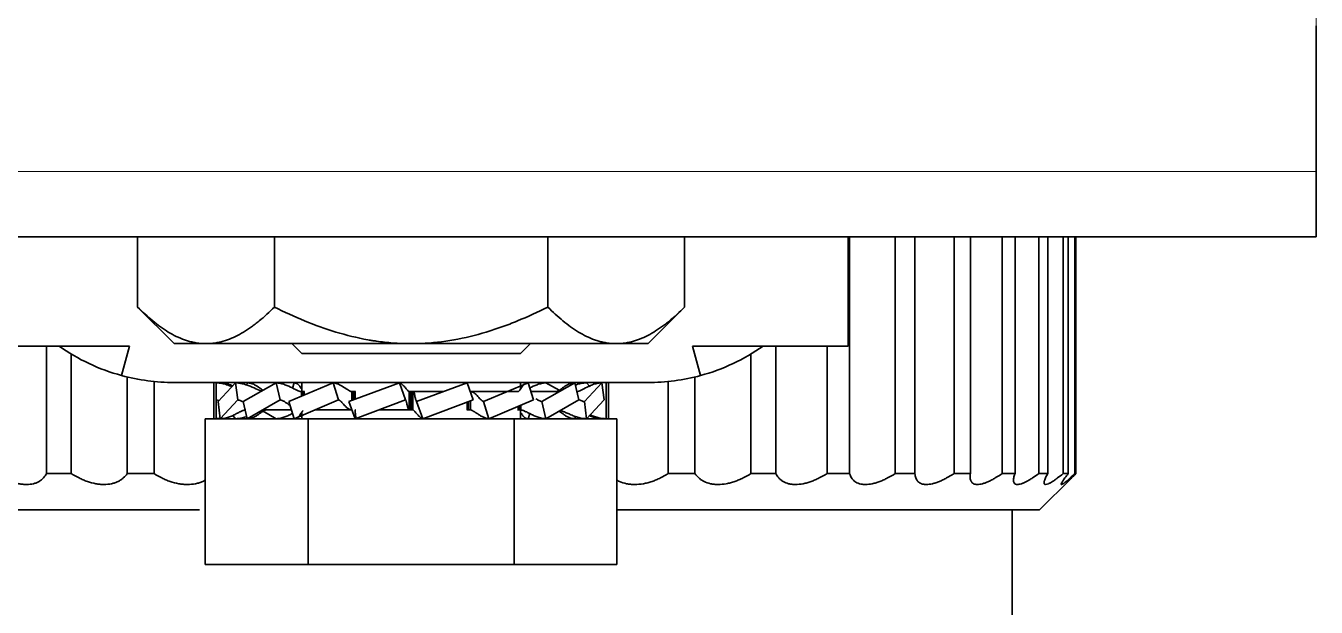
# Model space of a CAD drawing. Header units: inches. Extents: x -1096 to 3103, y -191 to 3207.
# Drawn here: x 718.89 to 754.31, y 1200.37 to 1216.34 of the extents above; entities that cross this region are included whole.
import ezdxf

# ---------------------------------------------------------------- set-up
doc = ezdxf.new("R2010")
doc.units = ezdxf.units.IN

msp = doc.modelspace()

# ---------------------------------------------------------------- linework, layer by layer
at = {"lineweight": 13}
for p, q in [((754.309, 1216.341), (754.309, 1879.841)), ((754.309, 1212.341), (701.809, 1212.341))]:
    msp.add_line(p, q, dxfattribs=at)
at = {"lineweight": 35}
for p, q in [((754.309, 1212.341), (754.309, 1216.341)), ((754.309, 1210.541), (754.309, 1212.341)), ((754.309, 1210.541), (702.809, 1210.541)), ((721.962, 1208.614), (721.962, 1210.541)), ((725.715, 1208.614), (725.715, 1210.541)), ((733.22, 1208.614), (733.22, 1210.541)), ((736.973, 1210.541), (736.973, 1208.614)), ((741.468, 1207.541), (741.468, 1210.541)), ((741.504, 1204.041), (741.504, 1210.541)), ((742.758, 1210.541), (742.758, 1204.041)), ((743.296, 1204.041), (743.296, 1210.541)), ((744.369, 1210.541), (744.369, 1204.041)), ((744.819, 1204.041), (744.819, 1210.541)), ((745.69, 1210.541), (745.69, 1204.041)), ((746.043, 1204.041), (746.043, 1210.541)), ((746.696, 1210.541), (746.696, 1204.041)), ((746.944, 1204.041), (746.944, 1210.541)), ((747.366, 1210.541), (747.366, 1204.041)), ((747.506, 1204.041), (747.506, 1210.541)), ((747.688, 1210.541), (747.688, 1204.041)), ((747.716, 1204.041), (747.716, 1210.541)), ((721.962, 1208.614), (722.962, 1207.614)), ((735.973, 1207.614), (736.973, 1208.614)), ((717.468, 1207.541), (721.74, 1207.541)), ((719.458, 1207.541), (719.458, 1204.041)), ((721.74, 1207.541), (721.52, 1206.734)), ((723.704, 1207.614), (722.962, 1207.614)), ((723.973, 1207.614), (723.704, 1207.614)), ((729.199, 1207.614), (723.973, 1207.614)), ((726.195, 1207.614), (726.468, 1207.341)), ((732.468, 1207.341), (726.468, 1207.341)), ((729.736, 1207.614), (729.199, 1207.614)), ((734.962, 1207.614), (729.736, 1207.614)), ((732.468, 1207.341), (732.741, 1207.614)), ((735.231, 1207.614), (734.962, 1207.614)), ((735.231, 1207.614), (735.973, 1207.614)), ((737.415, 1206.734), (737.195, 1207.541)), ((737.195, 1207.541), (741.468, 1207.541)), ((739.477, 1204.041), (739.477, 1207.541)), ((740.888, 1207.541), (740.888, 1204.041)), ((720.14, 1204.041), (720.14, 1207.323)), ((738.795, 1207.323), (738.795, 1204.041)), ((721.679, 1206.694), (721.679, 1204.041)), ((737.256, 1204.041), (737.256, 1206.694)), ((722.414, 1204.041), (722.414, 1206.569)), ((722.968, 1206.541), (735.968, 1206.541)), ((724.052, 1206.541), (724.052, 1205.541)), ((724.118, 1206.532), (724.118, 1206.062)), ((724.17, 1206.019), (724.652, 1206.532)), ((724.652, 1206.532), (724.711, 1206.062)), ((724.825, 1206.505), (724.825, 1206.541)), ((724.861, 1206.019), (725.767, 1206.532)), ((724.971, 1206.532), (724.957, 1206.47)), ((725.767, 1206.532), (725.877, 1206.062)), ((726.108, 1206.019), (727.329, 1206.532)), ((726.256, 1206.532), (726.212, 1206.391)), ((726.456, 1206.291), (726.498, 1206.291)), ((726.457, 1206.165), (726.457, 1206.291)), ((726.468, 1206.541), (726.468, 1206.291)), ((726.498, 1206.291), (726.529, 1206.291)), ((726.498, 1206.291), (726.498, 1206.183)), ((726.529, 1206.291), (726.544, 1206.291)), ((726.529, 1206.291), (726.529, 1206.196)), ((727.329, 1206.532), (727.477, 1206.062)), ((727.76, 1206.019), (729.148, 1206.532)), ((727.84, 1206.291), (727.887, 1206.291)), ((727.84, 1206.049), (727.84, 1206.291)), ((727.887, 1206.291), (727.929, 1206.291)), ((727.887, 1206.291), (727.887, 1206.066)), ((727.929, 1206.291), (727.939, 1206.291)), ((727.929, 1206.291), (727.929, 1206.081)), ((729.148, 1206.532), (729.317, 1206.062)), ((729.42, 1206.291), (729.468, 1206.291)), ((729.421, 1205.791), (729.421, 1206.291)), ((729.468, 1206.291), (729.515, 1206.291)), ((729.468, 1206.291), (729.468, 1205.791)), ((729.515, 1206.291), (729.518, 1206.291)), ((729.515, 1206.291), (729.515, 1205.79)), ((729.618, 1206.019), (731.007, 1206.532)), ((731.007, 1206.532), (731.175, 1206.062)), ((731.093, 1206.291), (731.095, 1206.291)), ((731.458, 1206.019), (732.679, 1206.532)), ((732.468, 1206.356), (732.468, 1206.541)), ((732.679, 1206.532), (732.827, 1206.062)), ((733.058, 1206.019), (733.964, 1206.532)), ((733.528, 1206.328), (733.168, 1206.532)), ((733.964, 1206.532), (734.074, 1206.062)), ((734.11, 1206.541), (734.11, 1206.505)), ((734.225, 1206.019), (734.707, 1206.532)), ((734.383, 1206.426), (734.283, 1206.532)), ((734.707, 1206.532), (734.765, 1206.062)), ((734.818, 1206.019), (734.818, 1206.532)), ((734.883, 1205.541), (734.883, 1206.541)), ((736.521, 1206.569), (736.521, 1204.041)), ((724.118, 1205.549), (724.118, 1206.062)), ((724.118, 1206.062), (724.192, 1206.048)), ((724.228, 1205.549), (724.17, 1206.019)), ((724.228, 1205.549), (724.711, 1206.062)), ((724.971, 1205.549), (724.861, 1206.019)), ((724.971, 1205.549), (725.877, 1206.062)), ((726.256, 1205.549), (726.108, 1206.019)), ((726.256, 1205.549), (727.477, 1206.062)), ((727.929, 1205.549), (727.76, 1206.019)), ((727.929, 1205.549), (729.317, 1206.062)), ((729.787, 1205.549), (729.618, 1206.019)), ((729.787, 1205.549), (731.175, 1206.062)), ((731.007, 1205.791), (731.007, 1206)), ((731.048, 1206.015), (731.048, 1205.791)), ((731.095, 1206.033), (731.095, 1205.79)), ((731.606, 1205.549), (731.458, 1206.019)), ((731.606, 1205.549), (732.827, 1206.062)), ((733.168, 1205.549), (733.058, 1206.019)), ((733.168, 1205.549), (734.074, 1206.062)), ((734.283, 1205.549), (734.225, 1206.019)), ((734.283, 1205.549), (734.765, 1206.062)), ((734.818, 1205.549), (734.818, 1206.019)), ((724.652, 1205.549), (724.572, 1205.635)), ((724.825, 1205.541), (724.825, 1205.579)), ((725.767, 1205.549), (725.407, 1205.753)), ((726.468, 1205.72), (726.468, 1205.541)), ((727.842, 1205.791), (727.84, 1205.791)), ((729.421, 1205.791), (729.417, 1205.791)), ((729.468, 1205.791), (729.421, 1205.791)), ((729.515, 1205.791), (729.468, 1205.791)), ((731.007, 1205.791), (730.997, 1205.791)), ((731.048, 1205.791), (731.007, 1205.791)), ((731.095, 1205.791), (731.048, 1205.791)), ((732.407, 1205.791), (732.392, 1205.791)), ((732.407, 1205.791), (732.407, 1205.886)), ((732.437, 1205.791), (732.407, 1205.791)), ((732.437, 1205.898), (732.437, 1205.791)), ((732.479, 1205.791), (732.437, 1205.791)), ((732.468, 1205.541), (732.468, 1205.791)), ((732.479, 1205.916), (732.479, 1205.79)), ((732.679, 1205.549), (732.723, 1205.69)), ((733.964, 1205.549), (733.979, 1205.613)), ((734.11, 1205.579), (734.11, 1205.541)), ((723.818, 1205.541), (726.643, 1205.541)), ((723.818, 1205.541), (723.818, 1201.541)), ((726.643, 1205.541), (726.643, 1201.541)), ((726.643, 1205.541), (732.293, 1205.541)), ((732.293, 1205.541), (735.118, 1205.541)), ((732.293, 1205.541), (732.293, 1201.541)), ((735.118, 1205.541), (735.118, 1201.541)), ((719.458, 1204.041), (720.14, 1204.041)), ((721.679, 1204.041), (722.414, 1204.041)), ((736.521, 1204.041), (737.256, 1204.041)), ((738.795, 1204.041), (739.477, 1204.041)), ((740.888, 1204.041), (741.504, 1204.041)), ((742.758, 1204.041), (743.296, 1204.041)), ((744.369, 1204.041), (744.819, 1204.041)), ((745.69, 1204.041), (746.043, 1204.041)), ((746.696, 1204.041), (746.944, 1204.041)), ((746.718, 1203.041), (747.58, 1203.903)), ((747.366, 1204.041), (747.506, 1204.041)), ((747.688, 1204.041), (747.716, 1204.041)), ((723.663, 1203.041), (712.218, 1203.041)), ((746.718, 1203.041), (735.1, 1203.041)), ((745.968, 1199.945), (745.968, 1203.041)), ((726.643, 1201.541), (723.818, 1201.541)), ((732.293, 1201.541), (726.643, 1201.541)), ((735.118, 1201.541), (732.293, 1201.541))]:
    msp.add_line(p, q, dxfattribs=at)
for centre, start, end in [((722.968, 1212.041), 234.9032, 254.7449), ((735.968, 1212.041), 285.2551, 305.0968), ((722.968, 1212.041), 254.7449, 270), ((735.968, 1212.041), 270, 285.2551)]:
    msp.add_arc(centre, 5.5, start, end, dxfattribs=at)
for points, knots in [([(721.962, 1208.614), (722.099, 1208.477), (722.375, 1208.223), (722.66, 1208.017), (722.949, 1207.841), (723.097, 1207.769), (723.266, 1207.708), (723.285, 1207.702), (723.323, 1207.689), (723.342, 1207.684), (723.399, 1207.667), (723.437, 1207.657), (723.551, 1207.632), (723.627, 1207.62), (723.704, 1207.614)], [0, 0, 0, 0, 0.25, 0.5, 0.5, 0.75, 0.75, 0.78125, 0.78125, 0.8125, 0.8125, 0.875, 0.875, 1, 1, 1, 1]), ([(723.973, 1207.614), (724.126, 1207.626), (724.277, 1207.661), (724.575, 1207.767), (724.722, 1207.838), (724.94, 1207.97), (725.012, 1208.018), (725.12, 1208.095), (725.156, 1208.121), (725.227, 1208.176), (725.263, 1208.205), (725.439, 1208.349), (725.578, 1208.477), (725.715, 1208.614)], [0, 0, 0, 0, 0.25, 0.25, 0.5, 0.5, 0.625, 0.625, 0.6875, 0.6875, 0.75, 0.75, 1, 1, 1, 1]), ([(725.715, 1208.614), (725.988, 1208.477), (726.541, 1208.223), (727.11, 1208.017), (727.689, 1207.841), (727.984, 1207.769), (728.322, 1207.708), (728.36, 1207.702), (728.436, 1207.689), (728.474, 1207.684), (728.588, 1207.667), (728.664, 1207.657), (728.892, 1207.632), (729.045, 1207.62), (729.199, 1207.614)], [0, 0, 0, 0, 0.25, 0.5, 0.5, 0.75, 0.75, 0.78125, 0.78125, 0.8125, 0.8125, 0.875, 0.875, 1, 1, 1, 1]), ([(729.736, 1207.614), (730.043, 1207.626), (730.345, 1207.661), (730.941, 1207.767), (731.235, 1207.838), (731.671, 1207.97), (731.815, 1208.018), (732.031, 1208.095), (732.102, 1208.121), (732.245, 1208.176), (732.316, 1208.205), (732.669, 1208.349), (732.947, 1208.477), (733.22, 1208.614)], [0, 0, 0, 0, 0.25, 0.25, 0.5, 0.5, 0.625, 0.625, 0.6875, 0.6875, 0.75, 0.75, 1, 1, 1, 1]), ([(733.22, 1208.614), (733.357, 1208.477), (733.633, 1208.223), (733.918, 1208.017), (734.207, 1207.841), (734.355, 1207.769), (734.524, 1207.708), (734.543, 1207.702), (734.581, 1207.689), (734.6, 1207.684), (734.657, 1207.667), (734.695, 1207.657), (734.809, 1207.632), (734.886, 1207.62), (734.962, 1207.614)], [0, 0, 0, 0, 0.25, 0.5, 0.5, 0.75, 0.75, 0.78125, 0.78125, 0.8125, 0.8125, 0.875, 0.875, 1, 1, 1, 1]), ([(735.231, 1207.614), (735.385, 1207.626), (735.536, 1207.661), (735.834, 1207.767), (735.981, 1207.838), (736.198, 1207.97), (736.271, 1208.018), (736.378, 1208.095), (736.414, 1208.121), (736.485, 1208.176), (736.521, 1208.205), (736.698, 1208.349), (736.836, 1208.477), (736.973, 1208.614)], [0, 0, 0, 0, 0.25, 0.25, 0.5, 0.5, 0.625, 0.625, 0.6875, 0.6875, 0.75, 0.75, 1, 1, 1, 1]), ([(724.118, 1206.532), (724.172, 1206.532), (724.274, 1206.52), (724.419, 1206.481), (724.506, 1206.446), (724.551, 1206.426)], [0, 0, 0, 0, 0.306013, 0.612026, 1, 1, 1, 1]), ([(724.228, 1206.532), (724.279, 1206.532), (724.373, 1206.52), (724.483, 1206.486), (724.545, 1206.46), (724.571, 1206.447)], [0, 0, 0, 0, 0.356065, 0.712129, 1, 1, 1, 1]), ([(724.652, 1206.532), (724.703, 1206.532), (724.801, 1206.52), (724.978, 1206.472), (725.166, 1206.39), (725.303, 1206.327), (725.363, 1206.307), (725.374, 1206.304)], [0, 0, 0, 0, 0.15317, 0.30634, 0.612681, 0.919021, 1, 1, 1, 1]), ([(724.971, 1206.532), (725.013, 1206.532), (725.086, 1206.52), (725.203, 1206.472), (725.306, 1206.395), (725.377, 1206.343), (725.406, 1206.325)], [0, 0, 0, 0, 0.176206, 0.352412, 0.704824, 1, 1, 1, 1]), ([(725.767, 1206.532), (725.809, 1206.532), (725.892, 1206.52), (726.046, 1206.472), (726.217, 1206.39), (726.351, 1206.32), (726.426, 1206.295), (726.45, 1206.291), (726.459, 1206.291)], [0, 0, 0, 0, 0.127488, 0.254976, 0.509951, 0.764927, 0.892415, 1, 1, 1, 1]), ([(726.256, 1206.532), (726.283, 1206.532), (726.328, 1206.52), (726.391, 1206.472), (726.43, 1206.408), (726.459, 1206.367), (726.467, 1206.355)], [0, 0, 0, 0, 0.206015, 0.41203, 0.82406, 1, 1, 1, 1]), ([(727.329, 1206.532), (727.356, 1206.532), (727.413, 1206.52), (727.528, 1206.472), (727.659, 1206.39), (727.761, 1206.32), (727.816, 1206.295), (727.833, 1206.291), (727.839, 1206.291)], [0, 0, 0, 0, 0.127488, 0.254976, 0.509951, 0.764927, 0.892415, 1, 1, 1, 1]), ([(729.148, 1206.532), (729.158, 1206.532), (729.183, 1206.52), (729.243, 1206.472), (729.321, 1206.39), (729.376, 1206.32), (729.405, 1206.295), (729.413, 1206.291), (729.415, 1206.291)], [0, 0, 0, 0, 0.127488, 0.254976, 0.509951, 0.764927, 0.892415, 1, 1, 1, 1]), ([(729.417, 1206.291), (729.417, 1206.249), (729.417, 1206.207), (729.417, 1206.124), (729.417, 1205.999), (729.417, 1205.874), (729.417, 1205.791)], [0, 0, 0, 0, 0.25, 0.25, 0.5, 1, 1, 1, 1]), ([(729.518, 1205.79), (729.518, 1205.832), (729.518, 1205.874), (729.518, 1205.957), (729.518, 1206.082), (729.518, 1206.207), (729.518, 1206.291)], [0, 0, 0, 0, 0.25, 0.25, 0.5, 1, 1, 1, 1]), ([(729.519, 1206.291), (729.519, 1206.291), (729.519, 1206.291), (729.529, 1206.291), (729.544, 1206.277), (729.563, 1206.221), (729.579, 1206.128), (729.601, 1206.052), (729.612, 1206.023), (729.616, 1206.019), (729.618, 1206.019)], [0, 0, 0, 0, 0.002395, 0.002395, 0.127096, 0.251797, 0.501198, 0.750599, 0.875299, 1, 1, 1, 1]), ([(731.092, 1206.291), (731.092, 1206.291), (731.093, 1206.291), (731.12, 1206.291), (731.169, 1206.277), (731.248, 1206.221), (731.325, 1206.128), (731.397, 1206.052), (731.438, 1206.023), (731.452, 1206.019), (731.458, 1206.019)], [0, 0, 0, 0, 0.002395, 0.002395, 0.127096, 0.251797, 0.501198, 0.750599, 0.875299, 1, 1, 1, 1]), ([(731.107, 1206.291), (731.536, 1206.291), (731.964, 1206.291), (732.393, 1206.291), (732.394, 1206.291), (732.395, 1206.291)], [0, 0, 0, 0, 0.997492, 0.997492, 1, 1, 1, 1]), ([(732.679, 1206.532), (732.652, 1206.532), (732.607, 1206.52), (732.544, 1206.472), (732.493, 1206.39), (732.444, 1206.32), (732.413, 1206.295), (732.401, 1206.291), (732.395, 1206.291)], [0, 0, 0, 0, 0.127488, 0.254976, 0.509951, 0.764927, 0.892415, 1, 1, 1, 1]), ([(733.168, 1206.532), (733.127, 1206.532), (733.044, 1206.52), (732.889, 1206.472), (732.786, 1206.422), (732.724, 1206.391), (732.723, 1206.391)], [0, 0, 0, 0, 0.248265, 0.49653, 0.993059, 1, 1, 1, 1]), ([(732.755, 1206.291), (732.982, 1206.291), (733.209, 1206.291), (733.436, 1206.291), (733.437, 1206.291), (733.438, 1206.291)], [0, 0, 0, 0, 0.996486, 0.996486, 1, 1, 1, 1]), ([(733.964, 1206.532), (733.923, 1206.532), (733.849, 1206.52), (733.732, 1206.472), (733.622, 1206.39), (733.526, 1206.32), (733.469, 1206.295), (733.448, 1206.291), (733.44, 1206.291)], [0, 0, 0, 0, 0.127488, 0.254976, 0.509951, 0.764927, 0.892415, 1, 1, 1, 1]), ([(734.283, 1206.532), (734.232, 1206.532), (734.134, 1206.52), (734.036, 1206.494), (733.986, 1206.477), (733.978, 1206.474)], [0, 0, 0, 0, 0.452536, 0.905072, 1, 1, 1, 1]), ([(734.707, 1206.532), (734.656, 1206.532), (734.562, 1206.52), (734.406, 1206.472), (734.25, 1206.39), (734.119, 1206.32), (734.04, 1206.294), (734.012, 1206.291), (734, 1206.291)], [0, 0, 0, 0, 0.125, 0.25, 0.5, 0.75, 0.875, 1, 1, 1, 1]), ([(724.711, 1206.062), (724.723, 1206.062), (724.744, 1206.059), (724.782, 1206.047), (724.815, 1206.034), (724.843, 1206.021), (724.858, 1206.014), (724.861, 1206.012)], [0, 0, 0, 0, 0.382518, 0.573778, 0.765037, 0.956296, 1, 1, 1, 1]), ([(725.877, 1206.062), (725.887, 1206.062), (725.904, 1206.059), (725.934, 1206.047), (725.961, 1206.034), (725.991, 1206.017), (726.032, 1205.991), (726.082, 1205.956), (726.124, 1205.927), (726.14, 1205.916)], [0, 0, 0, 0, 0.215299, 0.322948, 0.430597, 0.538247, 0.645896, 0.861195, 1, 1, 1, 1]), ([(727.477, 1206.062), (727.483, 1206.062), (727.494, 1206.059), (727.513, 1206.047), (727.529, 1206.034), (727.548, 1206.017), (727.574, 1205.991), (727.611, 1205.95), (727.65, 1205.906), (727.682, 1205.872), (727.708, 1205.847), (727.737, 1205.825), (727.778, 1205.801), (727.815, 1205.791), (727.842, 1205.791), (727.843, 1205.791), (727.843, 1205.791)], [0, 0, 0, 0, 0.124803, 0.187204, 0.249605, 0.312006, 0.374408, 0.49921, 0.624013, 0.686414, 0.748816, 0.811217, 0.873618, 0.998421, 0.998421, 1, 1, 1, 1]), ([(729.317, 1206.062), (729.319, 1206.062), (729.322, 1206.059), (729.327, 1206.047), (729.332, 1206.034), (729.337, 1206.017), (729.345, 1205.991), (729.355, 1205.95), (729.364, 1205.906), (729.371, 1205.872), (729.377, 1205.847), (729.385, 1205.825), (729.395, 1205.801), (729.407, 1205.791), (729.416, 1205.791), (729.416, 1205.791), (729.417, 1205.791)], [0, 0, 0, 0, 0.124803, 0.187204, 0.249605, 0.312006, 0.374408, 0.49921, 0.624013, 0.686414, 0.748816, 0.811217, 0.873618, 0.998421, 0.998421, 1, 1, 1, 1]), ([(732.896, 1206.096), (732.924, 1206.077), (732.972, 1206.047), (733.025, 1206.023), (733.048, 1206.019), (733.058, 1206.019)], [0, 0, 0, 0, 0.386962, 0.693481, 1, 1, 1, 1]), ([(734.072, 1206.07), (734.076, 1206.068), (734.079, 1206.066), (734.098, 1206.057), (734.113, 1206.05), (734.144, 1206.038), (734.16, 1206.032), (734.183, 1206.025), (734.192, 1206.023), (734.208, 1206.02), (734.216, 1206.019), (734.225, 1206.019)], [0, 0, 0, 0, 0.07436, 0.07436, 0.382907, 0.382907, 0.691453, 0.691453, 0.845727, 0.845727, 1, 1, 1, 1]), ([(724.93, 1205.79), (724.919, 1205.79), (724.899, 1205.787), (724.866, 1205.778), (724.834, 1205.766), (724.799, 1205.75), (724.75, 1205.727), (724.681, 1205.69), (724.605, 1205.65), (724.542, 1205.62), (724.488, 1205.598), (724.431, 1205.579), (724.35, 1205.558), (724.28, 1205.549), (724.228, 1205.549)], [0, 0, 0, 0, 0.107986, 0.171702, 0.235417, 0.299132, 0.362847, 0.490278, 0.617708, 0.681424, 0.745139, 0.808854, 0.872569, 1, 1, 1, 1]), ([(724.958, 1205.607), (724.949, 1205.605), (724.92, 1205.595), (724.867, 1205.579), (724.777, 1205.558), (724.703, 1205.549), (724.652, 1205.549)], [0, 0, 0, 0, 0.092447, 0.319335, 0.546223, 1, 1, 1, 1]), ([(725.495, 1205.79), (725.487, 1205.79), (725.472, 1205.787), (725.446, 1205.778), (725.423, 1205.766), (725.396, 1205.75), (725.361, 1205.727), (725.311, 1205.69), (725.256, 1205.65), (725.211, 1205.62), (725.172, 1205.598), (725.13, 1205.579), (725.068, 1205.558), (725.013, 1205.549), (724.971, 1205.549)], [0, 0, 0, 0, 0.107986, 0.171702, 0.235417, 0.299132, 0.362847, 0.490278, 0.617708, 0.681424, 0.745139, 0.808854, 0.872569, 1, 1, 1, 1]), ([(726.18, 1205.791), (725.953, 1205.791), (725.727, 1205.791), (725.499, 1205.791), (725.498, 1205.791), (725.498, 1205.791)], [0, 0, 0, 0, 0.996495, 0.996495, 1, 1, 1, 1]), ([(726.213, 1205.691), (726.212, 1205.69), (726.18, 1205.674), (726.13, 1205.65), (726.062, 1205.62), (726.007, 1205.598), (725.949, 1205.579), (725.871, 1205.558), (725.809, 1205.549), (725.767, 1205.549)], [0, 0, 0, 0, 0.009106, 0.25683, 0.380691, 0.504553, 0.628415, 0.752277, 1, 1, 1, 1]), ([(726.507, 1205.773), (726.504, 1205.771), (726.497, 1205.764), (726.485, 1205.75), (726.467, 1205.727), (726.442, 1205.69), (726.416, 1205.65), (726.393, 1205.62), (726.374, 1205.598), (726.352, 1205.579), (726.317, 1205.558), (726.284, 1205.549), (726.256, 1205.549)], [0, 0, 0, 0, 0.051289, 0.130348, 0.209408, 0.367526, 0.525645, 0.604704, 0.683763, 0.762822, 0.841882, 1, 1, 1, 1]), ([(727.938, 1205.79), (727.936, 1205.79), (727.935, 1205.787), (727.933, 1205.778), (727.933, 1205.766), (727.933, 1205.75), (727.934, 1205.727), (727.938, 1205.69), (727.943, 1205.65), (727.947, 1205.62), (727.949, 1205.598), (727.949, 1205.579), (727.946, 1205.558), (727.938, 1205.549), (727.929, 1205.549)], [0, 0, 0, 0, 0.108017, 0.17173, 0.235443, 0.299156, 0.362869, 0.490295, 0.617721, 0.681435, 0.745148, 0.808861, 0.872574, 1, 1, 1, 1]), ([(729.417, 1205.791), (729.417, 1205.791), (729.417, 1205.791), (729.138, 1205.791), (728.86, 1205.791), (728.582, 1205.791)], [0, 0, 0, 0, 0.000001, 0.000001, 1, 1, 1, 1]), ([(729.52, 1205.79), (729.523, 1205.79), (729.529, 1205.787), (729.54, 1205.778), (729.553, 1205.766), (729.567, 1205.75), (729.587, 1205.727), (729.618, 1205.69), (729.654, 1205.65), (729.684, 1205.62), (729.707, 1205.598), (729.73, 1205.579), (729.759, 1205.558), (729.777, 1205.549), (729.787, 1205.549)], [0, 0, 0, 0, 0.107986, 0.171702, 0.235417, 0.299132, 0.362847, 0.490278, 0.617708, 0.681424, 0.745139, 0.808854, 0.872569, 1, 1, 1, 1]), ([(731.096, 1205.79), (731.102, 1205.79), (731.115, 1205.787), (731.139, 1205.778), (731.162, 1205.766), (731.188, 1205.75), (731.226, 1205.727), (731.28, 1205.69), (731.343, 1205.65), (731.395, 1205.62), (731.437, 1205.598), (731.479, 1205.579), (731.536, 1205.558), (731.579, 1205.549), (731.606, 1205.549)], [0, 0, 0, 0, 0.108017, 0.17173, 0.235443, 0.299156, 0.362869, 0.490295, 0.617721, 0.681435, 0.745148, 0.808861, 0.872574, 1, 1, 1, 1]), ([(732.471, 1205.723), (732.478, 1205.712), (732.496, 1205.686), (732.52, 1205.65), (732.542, 1205.62), (732.561, 1205.598), (732.584, 1205.579), (732.618, 1205.558), (732.652, 1205.549), (732.679, 1205.549)], [0, 0, 0, 0, 0.160714, 0.370536, 0.475446, 0.580357, 0.685268, 0.790179, 1, 1, 1, 1]), ([(732.476, 1205.79), (732.485, 1205.79), (732.503, 1205.787), (732.535, 1205.778), (732.567, 1205.766), (732.602, 1205.75), (732.652, 1205.727), (732.724, 1205.69), (732.805, 1205.65), (732.873, 1205.62), (732.928, 1205.598), (732.986, 1205.579), (733.064, 1205.558), (733.126, 1205.549), (733.168, 1205.549)], [0, 0, 0, 0, 0.108017, 0.17173, 0.235443, 0.299156, 0.362869, 0.490295, 0.617721, 0.681435, 0.745148, 0.808861, 0.872574, 1, 1, 1, 1]), ([(733.53, 1205.756), (733.533, 1205.754), (733.545, 1205.746), (733.575, 1205.727), (733.624, 1205.69), (733.679, 1205.65), (733.724, 1205.62), (733.763, 1205.598), (733.806, 1205.579), (733.867, 1205.558), (733.922, 1205.549), (733.964, 1205.549)], [0, 0, 0, 0, 0.030561, 0.118692, 0.294954, 0.471215, 0.559346, 0.647477, 0.735608, 0.823738, 1, 1, 1, 1]), ([(733.567, 1205.776), (733.577, 1205.773), (733.599, 1205.765), (733.638, 1205.75), (733.694, 1205.727), (733.775, 1205.69), (733.865, 1205.65), (733.941, 1205.62), (734.003, 1205.598), (734.068, 1205.579), (734.158, 1205.558), (734.232, 1205.549), (734.283, 1205.549)], [0, 0, 0, 0, 0.068203, 0.145853, 0.223502, 0.378802, 0.534101, 0.611751, 0.689401, 0.767051, 0.8447, 1, 1, 1, 1]), ([(734.364, 1205.634), (734.374, 1205.63), (734.4, 1205.618), (734.447, 1205.598), (734.504, 1205.579), (734.585, 1205.558), (734.655, 1205.549), (734.707, 1205.549)], [0, 0, 0, 0, 0.111867, 0.289493, 0.46712, 0.644747, 1, 1, 1, 1]), ([(734.384, 1205.655), (734.394, 1205.651), (734.422, 1205.639), (734.469, 1205.62), (734.53, 1205.598), (734.595, 1205.579), (734.687, 1205.558), (734.763, 1205.549), (734.818, 1205.549)], [0, 0, 0, 0, 0.0839, 0.236583, 0.389267, 0.54195, 0.694633, 1, 1, 1, 1]), ([(718.048, 1204.041), (718.118, 1203.997), (718.19, 1203.957), (718.299, 1203.902), (718.336, 1203.885), (718.392, 1203.861), (718.41, 1203.853), (718.448, 1203.839), (718.467, 1203.831), (718.56, 1203.798), (718.633, 1203.777), (718.741, 1203.756), (718.777, 1203.75), (718.83, 1203.744), (718.848, 1203.743), (718.882, 1203.741), (718.899, 1203.741), (718.982, 1203.741), (719.044, 1203.748), (719.116, 1203.766), (719.13, 1203.77), (719.158, 1203.779), (719.197, 1203.793), (719.234, 1203.811), (719.279, 1203.838), (719.3, 1203.852), (719.34, 1203.885), (719.358, 1203.902), (719.408, 1203.956), (719.435, 1203.997), (719.458, 1204.041)], [0, 0, 0, 0, 0.125, 0.125, 0.1875, 0.1875, 0.21875, 0.21875, 0.25, 0.25, 0.375, 0.375, 0.4375, 0.4375, 0.46875, 0.46875, 0.5, 0.5, 0.625, 0.625, 0.65625, 0.65625, 0.6875, 0.75, 0.75, 0.8125, 0.8125, 0.875, 0.875, 1, 1, 1, 1]), ([(720.14, 1204.041), (720.21, 1203.997), (720.282, 1203.957), (720.392, 1203.902), (720.43, 1203.885), (720.487, 1203.861), (720.506, 1203.853), (720.544, 1203.839), (720.564, 1203.831), (720.66, 1203.798), (720.737, 1203.777), (720.851, 1203.756), (720.889, 1203.75), (720.947, 1203.744), (720.966, 1203.743), (721.003, 1203.741), (721.021, 1203.741), (721.112, 1203.741), (721.181, 1203.748), (721.262, 1203.766), (721.278, 1203.77), (721.309, 1203.779), (721.355, 1203.793), (721.397, 1203.811), (721.451, 1203.838), (721.477, 1203.852), (721.525, 1203.885), (721.548, 1203.902), (721.611, 1203.956), (721.648, 1203.997), (721.679, 1204.041)], [0, 0, 0, 0, 0.125, 0.125, 0.1875, 0.1875, 0.21875, 0.21875, 0.25, 0.25, 0.375, 0.375, 0.4375, 0.4375, 0.46875, 0.46875, 0.5, 0.5, 0.625, 0.625, 0.65625, 0.65625, 0.6875, 0.75, 0.75, 0.8125, 0.8125, 0.875, 0.875, 1, 1, 1, 1]), ([(722.414, 1204.041), (722.482, 1203.997), (722.552, 1203.957), (722.662, 1203.902), (722.699, 1203.885), (722.756, 1203.861), (722.776, 1203.853), (722.814, 1203.839), (722.834, 1203.831), (722.931, 1203.798), (723.01, 1203.777), (723.129, 1203.756), (723.169, 1203.75), (723.229, 1203.744), (723.249, 1203.743), (723.288, 1203.741), (723.308, 1203.741), (723.404, 1203.741), (723.479, 1203.748), (723.568, 1203.766), (723.586, 1203.77), (723.62, 1203.779), (723.671, 1203.793), (723.718, 1203.811), (723.773, 1203.835), (723.797, 1203.846), (723.819, 1203.859)], [0, 0, 0, 0, 0.15632, 0.15632, 0.23448, 0.23448, 0.27356, 0.27356, 0.31264, 0.31264, 0.468961, 0.468961, 0.547121, 0.547121, 0.586201, 0.586201, 0.625281, 0.625281, 0.781601, 0.781601, 0.820681, 0.820681, 0.859761, 0.937921, 0.937921, 1, 1, 1, 1]), ([(735.114, 1203.86), (735.122, 1203.855), (735.131, 1203.851), (735.155, 1203.839), (735.17, 1203.831), (735.246, 1203.798), (735.312, 1203.777), (735.417, 1203.756), (735.453, 1203.75), (735.51, 1203.744), (735.529, 1203.743), (735.567, 1203.741), (735.586, 1203.741), (735.683, 1203.741), (735.762, 1203.748), (735.862, 1203.766), (735.882, 1203.77), (735.923, 1203.779), (735.982, 1203.793), (736.041, 1203.811), (736.119, 1203.838), (736.158, 1203.852), (736.235, 1203.885), (736.272, 1203.902), (736.383, 1203.956), (736.453, 1203.997), (736.521, 1204.041)], [0, 0, 0, 0, 0.023971, 0.023971, 0.063012, 0.063012, 0.219177, 0.219177, 0.297259, 0.297259, 0.3363, 0.3363, 0.375342, 0.375342, 0.531506, 0.531506, 0.570547, 0.570547, 0.609589, 0.687671, 0.687671, 0.765753, 0.765753, 0.843835, 0.843835, 1, 1, 1, 1]), ([(737.256, 1204.041), (737.288, 1203.997), (737.324, 1203.957), (737.387, 1203.902), (737.409, 1203.885), (737.445, 1203.861), (737.458, 1203.853), (737.483, 1203.839), (737.497, 1203.831), (737.564, 1203.798), (737.622, 1203.777), (737.718, 1203.756), (737.752, 1203.75), (737.804, 1203.744), (737.822, 1203.743), (737.857, 1203.741), (737.875, 1203.741), (737.966, 1203.741), (738.041, 1203.748), (738.138, 1203.766), (738.158, 1203.77), (738.196, 1203.779), (738.255, 1203.793), (738.313, 1203.811), (738.39, 1203.838), (738.428, 1203.852), (738.504, 1203.885), (738.542, 1203.902), (738.653, 1203.956), (738.725, 1203.997), (738.795, 1204.041)], [0, 0, 0, 0, 0.125, 0.125, 0.1875, 0.1875, 0.21875, 0.21875, 0.25, 0.25, 0.375, 0.375, 0.4375, 0.4375, 0.46875, 0.46875, 0.5, 0.5, 0.625, 0.625, 0.65625, 0.65625, 0.6875, 0.75, 0.75, 0.8125, 0.8125, 0.875, 0.875, 1, 1, 1, 1]), ([(739.477, 1204.041), (739.5, 1203.997), (739.527, 1203.957), (739.577, 1203.902), (739.595, 1203.885), (739.624, 1203.861), (739.635, 1203.853), (739.656, 1203.839), (739.667, 1203.831), (739.723, 1203.798), (739.774, 1203.777), (739.859, 1203.756), (739.889, 1203.75), (739.936, 1203.744), (739.952, 1203.743), (739.984, 1203.741), (740.001, 1203.741), (740.084, 1203.741), (740.154, 1203.748), (740.245, 1203.766), (740.263, 1203.77), (740.3, 1203.779), (740.356, 1203.793), (740.412, 1203.811), (740.486, 1203.838), (740.523, 1203.852), (740.598, 1203.885), (740.635, 1203.902), (740.745, 1203.956), (740.817, 1203.997), (740.888, 1204.041)], [0, 0, 0, 0, 0.125, 0.125, 0.1875, 0.1875, 0.21875, 0.21875, 0.25, 0.25, 0.375, 0.375, 0.4375, 0.4375, 0.46875, 0.46875, 0.5, 0.5, 0.625, 0.625, 0.65625, 0.65625, 0.6875, 0.75, 0.75, 0.8125, 0.8125, 0.875, 0.875, 1, 1, 1, 1]), ([(741.504, 1204.041), (741.517, 1203.997), (741.534, 1203.957), (741.57, 1203.902), (741.583, 1203.885), (741.606, 1203.861), (741.613, 1203.853), (741.63, 1203.839), (741.639, 1203.831), (741.684, 1203.798), (741.725, 1203.777), (741.797, 1203.756), (741.823, 1203.75), (741.864, 1203.744), (741.878, 1203.743), (741.906, 1203.741), (741.921, 1203.741), (741.995, 1203.741), (742.058, 1203.748), (742.142, 1203.766), (742.159, 1203.77), (742.194, 1203.779), (742.245, 1203.793), (742.298, 1203.811), (742.368, 1203.838), (742.404, 1203.852), (742.475, 1203.885), (742.511, 1203.902), (742.617, 1203.956), (742.688, 1203.997), (742.758, 1204.041)], [0, 0, 0, 0, 0.125, 0.125, 0.1875, 0.1875, 0.21875, 0.21875, 0.25, 0.25, 0.375, 0.375, 0.4375, 0.4375, 0.46875, 0.46875, 0.5, 0.5, 0.625, 0.625, 0.65625, 0.65625, 0.6875, 0.75, 0.75, 0.8125, 0.8125, 0.875, 0.875, 1, 1, 1, 1]), ([(743.296, 1204.041), (743.299, 1203.997), (743.307, 1203.957), (743.328, 1203.902), (743.336, 1203.885), (743.351, 1203.861), (743.356, 1203.853), (743.367, 1203.839), (743.374, 1203.831), (743.406, 1203.798), (743.438, 1203.777), (743.496, 1203.756), (743.517, 1203.75), (743.551, 1203.744), (743.563, 1203.743), (743.587, 1203.741), (743.599, 1203.741), (743.662, 1203.741), (743.718, 1203.748), (743.793, 1203.766), (743.808, 1203.77), (743.839, 1203.779), (743.886, 1203.793), (743.934, 1203.811), (743.999, 1203.838), (744.032, 1203.852), (744.099, 1203.885), (744.133, 1203.902), (744.234, 1203.956), (744.301, 1203.997), (744.369, 1204.041)], [0, 0, 0, 0, 0.125, 0.125, 0.1875, 0.1875, 0.21875, 0.21875, 0.25, 0.25, 0.375, 0.375, 0.4375, 0.4375, 0.46875, 0.46875, 0.5, 0.5, 0.625, 0.625, 0.65625, 0.65625, 0.6875, 0.75, 0.75, 0.8125, 0.8125, 0.875, 0.875, 1, 1, 1, 1]), ([(744.819, 1204.041), (744.812, 1203.997), (744.81, 1203.957), (744.815, 1203.902), (744.818, 1203.885), (744.825, 1203.861), (744.828, 1203.853), (744.834, 1203.839), (744.838, 1203.831), (744.857, 1203.798), (744.879, 1203.777), (744.921, 1203.756), (744.937, 1203.75), (744.963, 1203.744), (744.973, 1203.743), (744.992, 1203.741), (745.002, 1203.741), (745.053, 1203.741), (745.1, 1203.748), (745.164, 1203.766), (745.178, 1203.77), (745.205, 1203.779), (745.246, 1203.793), (745.288, 1203.811), (745.347, 1203.838), (745.377, 1203.852), (745.438, 1203.885), (745.469, 1203.902), (745.563, 1203.956), (745.626, 1203.997), (745.69, 1204.041)], [0, 0, 0, 0, 0.125, 0.125, 0.1875, 0.1875, 0.21875, 0.21875, 0.25, 0.25, 0.375, 0.375, 0.4375, 0.4375, 0.46875, 0.46875, 0.5, 0.5, 0.625, 0.625, 0.65625, 0.65625, 0.6875, 0.75, 0.75, 0.8125, 0.8125, 0.875, 0.875, 1, 1, 1, 1]), ([(746.043, 1204.041), (746.026, 1203.997), (746.014, 1203.957), (746.004, 1203.902), (746.002, 1203.885), (746.001, 1203.861), (746.001, 1203.853), (746.002, 1203.839), (746.003, 1203.831), (746.009, 1203.798), (746.02, 1203.777), (746.046, 1203.756), (746.056, 1203.75), (746.075, 1203.744), (746.081, 1203.743), (746.095, 1203.741), (746.102, 1203.741), (746.141, 1203.741), (746.177, 1203.748), (746.231, 1203.766), (746.242, 1203.77), (746.264, 1203.779), (746.299, 1203.793), (746.335, 1203.811), (746.386, 1203.838), (746.412, 1203.852), (746.466, 1203.885), (746.494, 1203.902), (746.578, 1203.956), (746.636, 1203.997), (746.696, 1204.041)], [0, 0, 0, 0, 0.125, 0.125, 0.1875, 0.1875, 0.21875, 0.21875, 0.25, 0.25, 0.375, 0.375, 0.4375, 0.4375, 0.46875, 0.46875, 0.5, 0.5, 0.625, 0.625, 0.65625, 0.65625, 0.6875, 0.75, 0.75, 0.8125, 0.8125, 0.875, 0.875, 1, 1, 1, 1]), ([(746.944, 1204.041), (746.919, 1203.997), (746.897, 1203.957), (746.871, 1203.902), (746.864, 1203.885), (746.855, 1203.861), (746.853, 1203.853), (746.848, 1203.839), (746.846, 1203.831), (746.838, 1203.798), (746.838, 1203.777), (746.848, 1203.756), (746.853, 1203.75), (746.863, 1203.744), (746.866, 1203.743), (746.875, 1203.741), (746.879, 1203.741), (746.904, 1203.741), (746.93, 1203.748), (746.971, 1203.766), (746.979, 1203.77), (746.997, 1203.779), (747.024, 1203.793), (747.054, 1203.811), (747.096, 1203.838), (747.118, 1203.852), (747.164, 1203.885), (747.188, 1203.902), (747.261, 1203.956), (747.312, 1203.997), (747.366, 1204.041)], [0, 0, 0, 0, 0.125, 0.125, 0.1875, 0.1875, 0.21875, 0.21875, 0.25, 0.25, 0.375, 0.375, 0.4375, 0.4375, 0.46875, 0.46875, 0.5, 0.5, 0.625, 0.625, 0.65625, 0.65625, 0.6875, 0.75, 0.75, 0.8125, 0.8125, 0.875, 0.875, 1, 1, 1, 1]), ([(747.506, 1204.041), (747.471, 1203.997), (747.44, 1203.957), (747.4, 1203.902), (747.388, 1203.885), (747.371, 1203.861), (747.366, 1203.853), (747.356, 1203.839), (747.351, 1203.831), (747.33, 1203.798), (747.319, 1203.777), (747.311, 1203.756), (747.311, 1203.75), (747.312, 1203.744), (747.313, 1203.743), (747.315, 1203.741), (747.317, 1203.741), (747.328, 1203.741), (747.343, 1203.748), (747.37, 1203.766), (747.376, 1203.77), (747.388, 1203.779), (747.407, 1203.793), (747.43, 1203.811), (747.462, 1203.838), (747.48, 1203.852), (747.517, 1203.885), (747.536, 1203.902), (747.597, 1203.956), (747.641, 1203.997), (747.688, 1204.041)], [0, 0, 0, 0, 0.125, 0.125, 0.1875, 0.1875, 0.21875, 0.21875, 0.25, 0.25, 0.375, 0.375, 0.4375, 0.4375, 0.46875, 0.46875, 0.5, 0.5, 0.625, 0.625, 0.65625, 0.65625, 0.6875, 0.75, 0.75, 0.8125, 0.8125, 0.875, 0.875, 1, 1, 1, 1]), ([(747.716, 1204.041), (747.673, 1203.997), (747.633, 1203.957), (747.589, 1203.912), (747.58, 1203.903), (747.572, 1203.895)], [0, 0, 0, 0, 0.808653, 0.808653, 1, 1, 1, 1])]:
    msp.add_open_spline(points, degree=3, knots=knots, dxfattribs=at)
for points in [[(729.53, 1206.291), (729.805, 1206.291), (730.079, 1206.291), (730.353, 1206.291)], [(727.828, 1205.791), (727.496, 1205.791), (727.163, 1205.791), (726.831, 1205.791)], [(724.228, 1205.557), (724.193, 1205.552), (724.156, 1205.549), (724.118, 1205.549)]]:
    msp.add_open_spline(points, degree=3, dxfattribs=at)

doc.saveas('drawing.dxf')
